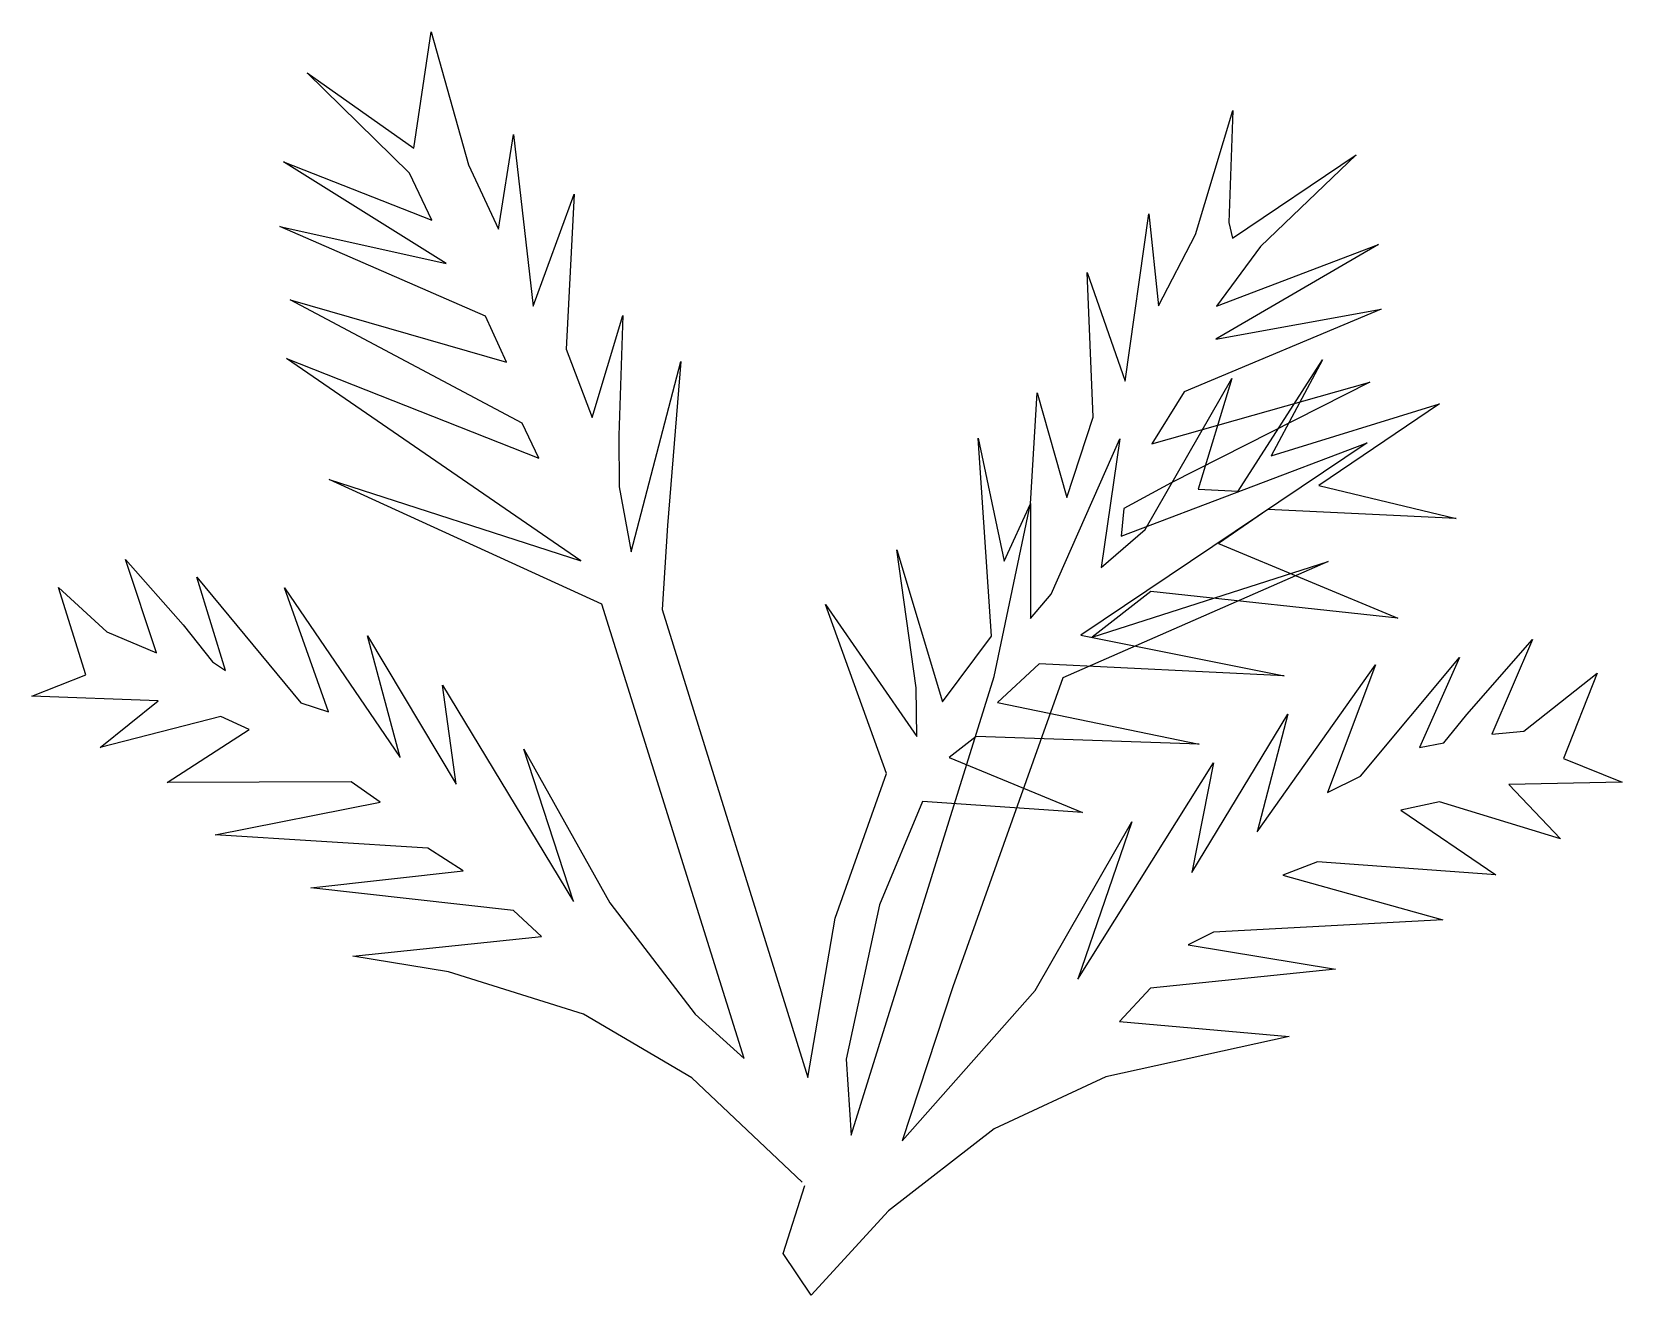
# Model space of a CAD drawing. Extents: x -0.55 to 0.57, y 0 to 0.9.
import ezdxf

# ---------------------------------------------------------------- set-up
doc = ezdxf.new("R2010")
doc.units = 0
doc.layers.get('0').update_dxf_attribs({"color": 8, "linetype": 'CONTINUOUS'})

msp = doc.modelspace()

# ---------------------------------------------------------------- linework, layer by layer
at = {"color": 0}
msp.add_lwpolyline([(-0.0066, 0.0801), (-0.0846, 0.1541), (-0.1615, 0.1991), (-0.2572, 0.2291), (-0.325, 0.2404), (-0.1913, 0.2543), (-0.2111, 0.2727), (-0.3548, 0.2887), (-0.2468, 0.3009), (-0.2719, 0.3169), (-0.4226, 0.3263), (-0.3056, 0.3494), (-0.3262, 0.3639), (-0.4565, 0.3633), (-0.3984, 0.4009), (-0.4184, 0.4102), (-0.5041, 0.3882), (-0.463, 0.4213), (-0.5525, 0.4247), (-0.5141, 0.4397), (-0.5335, 0.5017), (-0.4994, 0.4702), (-0.464, 0.4554), (-0.486, 0.5215), (-0.4452, 0.4751), (-0.4245, 0.449), (-0.4152, 0.4427), (-0.4355, 0.5089), (-0.3619, 0.4198), (-0.3422, 0.4134), (-0.3733, 0.5014), (-0.2913, 0.381), (-0.3145, 0.4674), (-0.2516, 0.3623), (-0.2615, 0.4324), (-0.1686, 0.2791), (-0.2037, 0.387), (-0.1429, 0.278), (-0.0823, 0.1992), (-0.0475, 0.1677), (-0.1484, 0.4898), (-0.3418, 0.5781), (-0.1633, 0.5205), (-0.1906, 0.5391), (-0.372, 0.6639), (-0.1932, 0.5933), (-0.205, 0.6182), (-0.3694, 0.7056), (-0.2161, 0.6614), (-0.2308, 0.6939), (-0.3767, 0.7575), (-0.2588, 0.7312), (-0.374, 0.8032), (-0.2689, 0.762), (-0.2847, 0.7953), (-0.3573, 0.8665), (-0.2818, 0.813), (-0.2695, 0.8955), (-0.2429, 0.8013), (-0.2217, 0.7557), (-0.2111, 0.8226), (-0.1971, 0.701), (-0.168, 0.7803), (-0.1737, 0.6706), (-0.1553, 0.6222), (-0.1337, 0.6944), (-0.1365, 0.6094), (-0.1363, 0.5729), (-0.1276, 0.5269), (-0.0925, 0.6618), (-0.1019, 0.5456), (-0.1057, 0.4859), (-0.0025, 0.1542), (0.017, 0.2673), (0.0534, 0.3698), (0.0101, 0.4895), (0.0747, 0.3959), (0.0744, 0.4304), (0.0605, 0.5284), (0.093, 0.4206), (0.1277, 0.4672), (0.1183, 0.6075), (0.1367, 0.5203), (0.1554, 0.561), (0.16, 0.6395), (0.1811, 0.5655), (0.1998, 0.6224), (0.1956, 0.7249), (0.2225, 0.6479), (0.2393, 0.7665), (0.2461, 0.7013), (0.2724, 0.7517), (0.2987, 0.8397), (0.2958, 0.7603), (0.2986, 0.7491), (0.3861, 0.8082), (0.3183, 0.7433), (0.2871, 0.701), (0.4019, 0.7447), (0.2866, 0.6777), (0.4039, 0.699), (0.2643, 0.6403), (0.2413, 0.6034), (0.3958, 0.6471), (0.255, 0.5757), (0.2215, 0.5577), (0.2196, 0.5381), (0.3939, 0.6041), (0.191, 0.4679), (0.3352, 0.4389), (0.1615, 0.4475), (0.132, 0.42), (0.275, 0.3905), (0.1168, 0.396), (0.0978, 0.381), (0.1922, 0.3422), (0.0789, 0.3499), (0.0484, 0.2766), (0.0248, 0.1672), (0.0283, 0.1135), (0.1297, 0.4386), (0.1554, 0.5611), (0.1554, 0.4797), (0.17, 0.4968), (0.2187, 0.607), (0.2055, 0.5158), (0.2366, 0.5428), (0.298, 0.6498), (0.2741, 0.5712), (0.3025, 0.57), (0.3623, 0.6629), (0.326, 0.595), (0.4453, 0.6319), (0.3597, 0.574), (0.4571, 0.5504), (0.3235, 0.5569), (0.2885, 0.5328), (0.4157, 0.4798), (0.2407, 0.4988), (0.1991, 0.4663), (0.3663, 0.5201), (0.1783, 0.4376), (0.1002, 0.2185), (0.0645, 0.1095), (0.1586, 0.216), (0.2271, 0.3356), (0.1889, 0.2241), (0.285, 0.3773), (0.2696, 0.2995), (0.3377, 0.4118), (0.3159, 0.3285), (0.3999, 0.4469), (0.3659, 0.3562), (0.3893, 0.3678), (0.4594, 0.4521), (0.4311, 0.3882), (0.4484, 0.3914), (0.4647, 0.4115), (0.5112, 0.4647), (0.4822, 0.3976), (0.505, 0.3998), (0.5569, 0.4408), (0.5332, 0.3805), (0.5747, 0.3636), (0.4943, 0.362), (0.531, 0.3234), (0.4452, 0.3498), (0.4177, 0.3437), (0.4852, 0.298), (0.3587, 0.3071), (0.3343, 0.2978), (0.4476, 0.266), (0.285, 0.2573), (0.2672, 0.2483), (0.3715, 0.2311), (0.2403, 0.2177), (0.2184, 0.1941), (0.3387, 0.1834), (0.2088, 0.1547), (0.1296, 0.1179), (0.0548, 0.0599), (0, 0), (-0.02, 0.0296), (-0.0046, 0.0778)], dxfattribs=at)

doc.saveas('drawing.dxf')
